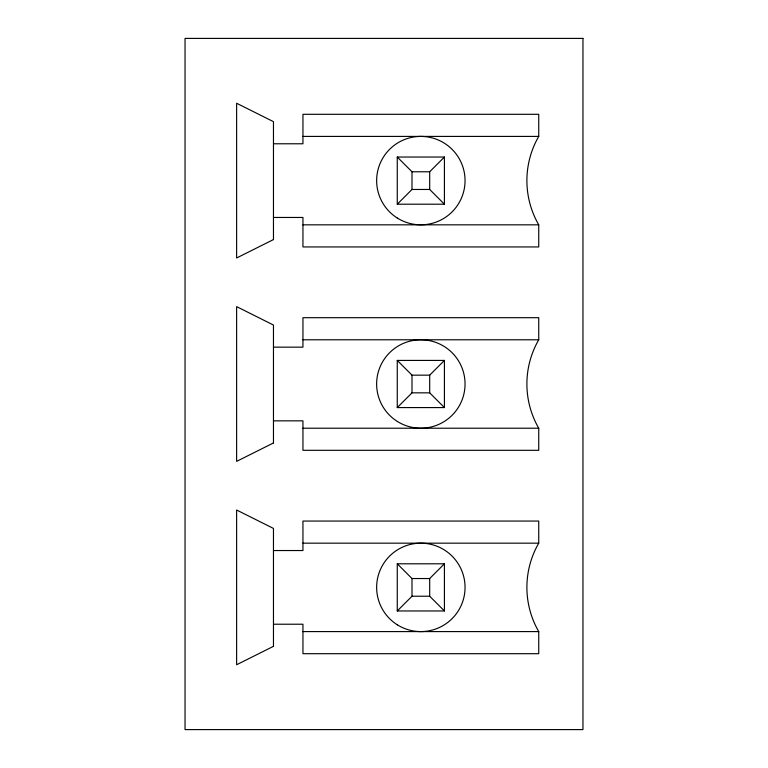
<?xml version="1.0" encoding="UTF-8"?>
<svg xmlns="http://www.w3.org/2000/svg" width="768" height="768" viewBox="0 0 768 768"><rect width="100%" height="100%" fill="white"/><g stroke="black" fill="none" stroke-linecap="round" stroke-linejoin="round"><path stroke-width="1.15" d="M397.267 204.202L412.003 189.466L429.686 189.466L444.422 204.202L444.422 157.037L397.267 157.037L397.267 204.202L444.422 204.202M397.267 157.037L412.003 171.773L429.686 171.773L444.422 157.037M397.267 407.578L412.003 392.842L429.686 392.842L444.422 407.578L444.422 360.422L397.267 360.422L397.267 407.578L444.422 407.578M397.267 360.422L412.003 375.158L429.686 375.158L444.422 360.422M397.267 610.963L412.003 596.227L429.686 596.227L444.422 610.963L397.267 610.963L397.267 563.798L444.422 563.798L444.422 610.963M397.267 563.798L412.003 578.534L429.686 578.534L444.422 563.798M302.947 136.406L538.742 136.406A88.426 88.426 0 0 0 538.742 224.832L538.742 246.941L302.947 246.941L302.947 217.459L273.466 217.459M273.466 143.779L302.947 143.779L302.947 114.298L538.742 114.298L538.742 136.406M302.947 224.832L538.742 224.832M302.947 339.782L538.742 339.782L538.742 317.683L302.947 317.683L302.947 347.155L273.466 347.155M273.466 420.845L302.947 420.845L302.947 450.317L538.742 450.317L538.742 428.218A88.426 88.426 0 0 1 538.742 339.782M302.947 428.218L538.742 428.218M302.947 543.168L538.742 543.168L538.742 521.059L302.947 521.059L302.947 550.541L273.466 550.541M273.466 624.221L302.947 624.221L302.947 653.702L538.742 653.702L538.742 631.594A88.426 88.426 0 0 1 538.742 543.168M302.947 631.594L538.742 631.594M429.686 171.773L429.686 189.466M429.686 375.158L429.686 392.842M429.686 578.534L429.686 596.227M412.003 171.773L412.003 189.466M412.003 375.158L412.003 392.842M412.003 578.534L412.003 596.227M273.466 239.568L236.621 257.99L236.621 103.248L273.466 121.67L273.466 239.568M273.466 442.954L236.621 461.376L236.621 306.624L273.466 325.046L273.466 442.954M273.466 646.33L236.621 664.752L236.621 510.01L273.466 528.432L273.466 646.33M582.96 38.4L185.04 38.4L185.04 729.6L582.96 729.6L582.96 38.4M397.354 624.835A44.218 44.218 0 0 0 465.024 588.998A44.218 44.218 0 0 0 400.147 548.314A44.218 44.218 0 0 0 397.354 624.835M397.354 421.459A44.218 44.218 0 0 0 465.024 385.613A44.218 44.218 0 0 0 400.147 344.928A44.218 44.218 0 0 0 397.354 421.459M397.354 218.074A44.218 44.218 0 0 0 465.024 182.237A44.218 44.218 0 0 0 400.147 141.552A44.218 44.218 0 0 0 397.354 218.074"/></g></svg>
